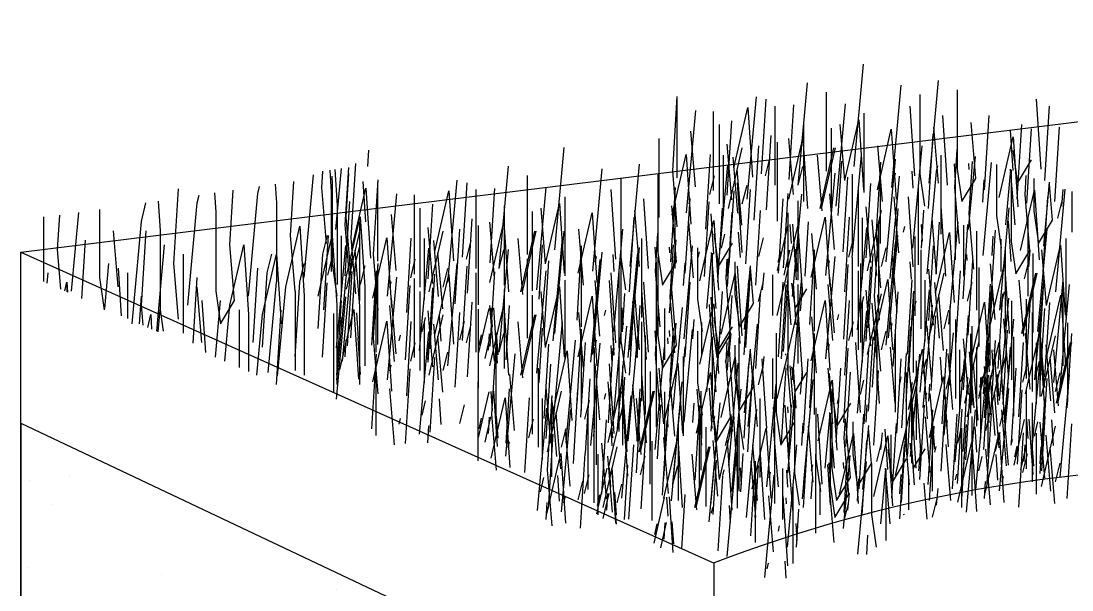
# Model space of a CAD drawing. Extents: x 0.33 to 8.78, y -0.83 to 7.68.
# Drawn here: x 0.866 to 2.547, y 6.738 to 7.647 of the extents above; entities that cross this region are included whole.
import ezdxf

# ---------------------------------------------------------------- set-up
doc = ezdxf.new("R2010")
doc.units = 0
doc.header["$LTSCALE"] = 2
doc.header["$MEASUREMENT"] = 0
for name, color, linetype in [('ADPDETAIL1', 1, 'CONTINUOUS'), ('ADPDETAIL2', 7, 'CONTINUOUS'), ('ADPDETAIL3', 5, 'CONTINUOUS')]:
    doc.layers.add(name, color=color, linetype=linetype)

msp = doc.modelspace()

# ---------------------------------------------------------------- linework, layer by layer
at = {"layer": 'ADPDETAIL1'}
for p, q in [((0.8664, 7.278), (3.8654, 7.6473)), ((2.199, 7.4147), (2.2138, 7.5784)), ((2.1096, 7.3849), (2.1245, 7.5486)), ((2.319, 7.3883), (2.3339, 7.552)), ((2.1543, 7.5337), (2.1543, 7.4073)), ((2.2595, 7.3809), (2.2744, 7.5445)), ((2.3637, 7.5371), (2.3637, 7.4106)), ((1.9088, 7.4077), (1.9162, 7.5267)), ((1.9153, 7.5233), (1.9153, 7.3968)), ((2.0277, 7.3626), (2.0426, 7.5263)), ((2.051, 7.4032), (2.0584, 7.5222)), ((2.1701, 7.3511), (2.185, 7.5148)), ((2.3041, 7.5296), (2.3041, 7.4032)), ((2.4903, 7.5222), (2.4977, 7.4106)), ((1.9311, 7.3407), (1.946, 7.5044)), ((1.9736, 7.5026), (1.9736, 7.3762)), ((2.0068, 7.4124), (2.0291, 7.5091)), ((2.0291, 7.5091), (2.0366, 7.3975)), ((2.0724, 7.5114), (2.0724, 7.3849)), ((2.0952, 7.3941), (2.1026, 7.5131)), ((2.2148, 7.4999), (2.2148, 7.3734)), ((2.2883, 7.5114), (2.2958, 7.3998)), ((2.5043, 7.3924), (2.5117, 7.5114)), ((1.983, 7.4816), (1.983, 7.3552)), ((1.9959, 7.3687), (2.0034, 7.4878)), ((2.118, 7.485), (2.118, 7.3586)), ((2.1841, 7.3924), (2.1766, 7.4816)), ((2.1841, 7.3924), (2.2064, 7.4891)), ((2.2064, 7.4891), (2.2138, 7.3775)), ((2.3404, 7.4965), (2.3479, 7.3849)), ((2.3935, 7.3957), (2.386, 7.485)), ((2.4075, 7.3775), (2.4149, 7.4965)), ((2.4596, 7.3626), (2.467, 7.4816)), ((1.9451, 7.382), (1.9376, 7.4712)), ((2.0589, 7.3454), (2.0663, 7.4644)), ((2.1622, 7.476), (2.1622, 7.3495)), ((2.2362, 7.3775), (2.2585, 7.4742)), ((2.2585, 7.4742), (2.266, 7.3626)), ((2.3181, 7.3477), (2.3255, 7.4668)), ((2.3339, 7.3883), (2.3265, 7.4776)), ((2.4484, 7.4727), (2.4527, 7.4082)), ((2.4751, 7.3561), (2.4825, 7.4751)), ((2.5201, 7.3586), (2.5275, 7.4776)), ((1.8864, 7.4597), (1.8864, 7.3333)), ((2.0034, 7.3613), (1.9959, 7.4506)), ((2.0392, 7.3288), (2.0466, 7.4479)), ((2.0759, 7.4535), (2.0759, 7.3271)), ((2.0947, 7.3626), (2.117, 7.4593)), ((2.1022, 7.3701), (2.0947, 7.4593)), ((2.117, 7.4593), (2.1245, 7.3477)), ((2.2446, 7.3586), (2.2371, 7.4478)), ((2.2929, 7.2842), (2.3078, 7.4479)), ((2.4309, 7.3653), (2.4532, 7.462)), ((2.4532, 7.462), (2.4607, 7.3504)), ((1.4214, 7.4145), (1.423, 7.4408)), ((1.7205, 7.2813), (1.7354, 7.445)), ((1.9078, 7.3373), (1.9302, 7.434)), ((1.9302, 7.434), (1.9376, 7.3225)), ((1.9617, 7.3147), (1.9692, 7.4337)), ((1.9895, 7.4329), (1.9895, 7.3357)), ((1.9979, 7.3477), (2.0202, 7.4445)), ((2.1478, 7.3437), (2.1403, 7.4329)), ((2.1445, 7.3478), (2.1668, 7.4445)), ((2.1468, 7.3477), (2.1692, 7.4445)), ((2.1961, 7.2693), (2.2109, 7.433)), ((2.3375, 7.433), (2.3375, 7.3065)), ((2.3599, 7.3809), (2.3637, 7.4418)), ((2.3822, 7.314), (2.3929, 7.4309)), ((2.4531, 7.4404), (2.4605, 7.3883)), ((1.3943, 7.3005), (1.4018, 7.4195)), ((1.6312, 7.2516), (1.6461, 7.4152)), ((1.8406, 7.2549), (1.8555, 7.4186)), ((1.9821, 7.2538), (1.997, 7.4175)), ((2.0128, 7.3403), (2.0053, 7.4296)), ((2.0575, 7.3998), (2.0649, 7.4296)), ((2.1096, 7.3849), (2.117, 7.4147)), ((2.1737, 7.3363), (2.1791, 7.4231)), ((2.2342, 7.3025), (2.2417, 7.4215)), ((2.2407, 7.4181), (2.2407, 7.2917)), ((2.2502, 7.2626), (2.2651, 7.4262)), ((2.331, 7.4066), (2.3331, 7.4156)), ((2.359, 7.419), (2.3608, 7.3917)), ((2.3817, 7.4194), (2.3824, 7.4099)), ((2.3831, 7.3397), (2.3884, 7.4229)), ((2.4055, 7.2727), (2.419, 7.421)), ((2.4269, 7.4181), (2.4269, 7.3363)), ((2.4605, 7.3883), (2.4829, 7.4255)), ((1.3196, 7.2375), (1.3345, 7.4012)), ((1.3477, 7.381), (1.3493, 7.4074)), ((1.3602, 7.4089), (1.3626, 7.3736)), ((1.3634, 7.3995), (1.3643, 7.3863)), ((1.3682, 7.4101), (1.372, 7.3526)), ((1.37, 7.3141), (1.3789, 7.4116)), ((1.3849, 7.3215), (1.3907, 7.4133)), ((1.3866, 7.3342), (1.391, 7.4035)), ((1.6758, 7.4003), (1.6758, 7.2739)), ((1.781, 7.2475), (1.7959, 7.4111)), ((1.8853, 7.4037), (1.8853, 7.2772)), ((1.9162, 7.3184), (1.9088, 7.4077)), ((1.9681, 7.3701), (1.9756, 7.3998)), ((2.0193, 7.3208), (2.0119, 7.41)), ((2.1536, 7.2407), (2.1685, 7.4043)), ((2.1817, 7.2785), (2.1891, 7.3976)), ((2.1961, 7.4026), (2.1961, 7.2761)), ((2.2566, 7.2355), (2.2714, 7.3992)), ((2.2632, 7.395), (2.2653, 7.404)), ((2.2912, 7.4074), (2.293, 7.3802)), ((2.3041, 7.4032), (2.3116, 7.3511)), ((2.3161, 7.243), (2.331, 7.4066)), ((2.3637, 7.4106), (2.3712, 7.3586)), ((2.4418, 7.3214), (2.4498, 7.4095)), ((2.4567, 7.3214), (2.4492, 7.4107)), ((2.4502, 7.4093), (2.4502, 7.295)), ((2.4725, 7.3694), (2.4744, 7.4002)), ((1.2451, 7.3714), (1.2478, 7.3828)), ((1.2729, 7.3865), (1.2749, 7.3565)), ((1.2973, 7.3044), (1.3027, 7.3908)), ((1.3551, 7.2918), (1.3477, 7.381)), ((1.3643, 7.3863), (1.3643, 7.2598)), ((1.3958, 7.2833), (1.4181, 7.38)), ((1.4133, 7.3907), (1.4176, 7.3262)), ((1.4181, 7.38), (1.4256, 7.2684)), ((1.4303, 7.2743), (1.4378, 7.3933)), ((1.4369, 7.3899), (1.4369, 7.2635)), ((1.5492, 7.2292), (1.5641, 7.3929)), ((1.5725, 7.2698), (1.58, 7.3888)), ((1.6168, 7.2607), (1.6242, 7.3798)), ((1.6917, 7.2177), (1.7066, 7.3814)), ((1.8257, 7.3963), (1.8257, 7.2698)), ((1.9059, 7.2623), (1.9133, 7.3813)), ((2.0119, 7.3888), (2.0193, 7.2772)), ((2.0202, 7.3552), (2.0277, 7.3849)), ((2.2055, 7.3816), (2.2055, 7.2551)), ((2.2184, 7.2687), (2.2259, 7.3877)), ((2.3012, 7.3843), (2.3012, 7.2578)), ((2.3673, 7.2917), (2.3599, 7.3809)), ((2.3608, 7.3917), (2.3608, 7.2653)), ((2.3712, 7.3586), (2.3935, 7.3957)), ((2.4047, 7.3578), (2.4069, 7.3934)), ((2.4865, 7.3957), (2.4865, 7.3437)), ((2.5023, 7.2876), (2.5116, 7.3895)), ((2.5163, 7.3289), (2.5115, 7.3863)), ((1.1111, 7.2598), (1.1185, 7.3788)), ((1.1483, 7.3565), (1.1512, 7.3689)), ((1.1761, 7.3725), (1.1781, 7.3416)), ((1.2005, 7.2896), (1.2059, 7.3768)), ((1.2302, 7.2077), (1.2451, 7.3714)), ((1.3626, 7.3736), (1.3626, 7.2471)), ((1.4527, 7.2073), (1.4676, 7.371)), ((1.4951, 7.3693), (1.4951, 7.2428)), ((1.5283, 7.279), (1.5507, 7.3757)), ((1.5507, 7.3757), (1.5581, 7.2641)), ((1.5939, 7.378), (1.5939, 7.2516)), ((1.7363, 7.3665), (1.7363, 7.24)), ((1.8099, 7.378), (1.8173, 7.2664)), ((1.862, 7.3631), (1.8694, 7.2516)), ((1.9124, 7.378), (1.9124, 7.2515)), ((1.929, 7.2441), (1.9365, 7.3631)), ((1.9349, 7.3549), (1.937, 7.3638)), ((1.9994, 7.2569), (2.0069, 7.3759)), ((2.0258, 7.259), (2.0333, 7.378)), ((2.078, 7.2441), (2.0854, 7.3631)), ((2.086, 7.2525), (2.0934, 7.3715)), ((2.1003, 7.2069), (2.1152, 7.3706)), ((2.1676, 7.2819), (2.1602, 7.3712)), ((2.2705, 7.2768), (2.2631, 7.3661)), ((2.2854, 7.3661), (2.2929, 7.2545)), ((2.4651, 7.2802), (2.4874, 7.3769)), ((2.48, 7.2802), (2.4725, 7.3694)), ((2.4874, 7.3769), (2.4948, 7.2653)), ((2.5014, 7.247), (2.5088, 7.3661)), ((2.5216, 7.2146), (2.5365, 7.3783)), ((2.5311, 7.3512), (2.5336, 7.378)), ((2.547, 7.3747), (2.547, 7.3099)), ((1.059, 7.3268), (1.0659, 7.3566)), ((1.0856, 7.3594), (1.0888, 7.3119)), ((1.1334, 7.1929), (1.1483, 7.3565)), ((1.2749, 7.3565), (1.2749, 7.2301)), ((1.372, 7.3526), (1.372, 7.2261)), ((1.3849, 7.2397), (1.3924, 7.3587)), ((1.5046, 7.3483), (1.5046, 7.2218)), ((1.5175, 7.2354), (1.5249, 7.3544)), ((1.6395, 7.3516), (1.6395, 7.2252)), ((1.7056, 7.259), (1.6982, 7.3483)), ((1.7056, 7.259), (1.728, 7.3557)), ((1.728, 7.3557), (1.7354, 7.2441)), ((1.9151, 7.2624), (1.9076, 7.3516)), ((1.9597, 7.2389), (1.9672, 7.358)), ((1.9811, 7.2292), (1.9886, 7.3483)), ((2.109, 7.3597), (2.109, 7.2332)), ((2.2259, 7.2613), (2.2184, 7.3505)), ((2.2617, 7.2288), (2.2692, 7.3478)), ((2.3375, 7.3512), (2.345, 7.2396)), ((2.4323, 7.1849), (2.4472, 7.3485)), ((2.5246, 7.3322), (2.5321, 7.362)), ((0.9026, 7.3342), (0.9026, 7.2307)), ((0.9249, 7.2821), (0.9283, 7.3367)), ((0.9473, 7.2152), (0.9587, 7.3411)), ((0.9919, 7.3459), (0.9919, 7.2375)), ((1.1781, 7.3416), (1.1781, 7.2152)), ((1.3866, 7.2375), (1.409, 7.3342)), ((1.3941, 7.2449), (1.3866, 7.3342)), ((1.409, 7.3342), (1.4164, 7.2226)), ((1.4666, 7.2486), (1.4592, 7.3379)), ((1.5804, 7.212), (1.5879, 7.3311)), ((1.6838, 7.3426), (1.6838, 7.2161)), ((1.7577, 7.2441), (1.7801, 7.3408)), ((1.7801, 7.3408), (1.7875, 7.2292)), ((1.8397, 7.2144), (1.8471, 7.3334)), ((1.8555, 7.2549), (1.848, 7.3442)), ((1.97, 7.3393), (1.9743, 7.2748)), ((1.9966, 7.2227), (2.0041, 7.3417)), ((2.0416, 7.2252), (2.0491, 7.3442)), ((2.0928, 7.3408), (2.0928, 7.2144)), ((2.1304, 7.2373), (2.1527, 7.334)), ((2.1527, 7.334), (2.1602, 7.2224)), ((2.1843, 7.2146), (2.1917, 7.3336)), ((2.212, 7.3329), (2.212, 7.2356)), ((2.2204, 7.2477), (2.2428, 7.3444)), ((2.2353, 7.2403), (2.2279, 7.3295)), ((2.3069, 7.284), (2.3107, 7.3448)), ((2.331, 7.243), (2.3236, 7.3322)), ((2.3906, 7.2504), (2.3831, 7.3397)), ((2.4269, 7.3363), (2.4343, 7.2842)), ((2.4769, 7.3336), (2.4769, 7.2072)), ((2.4865, 7.3437), (2.4939, 7.2917)), ((1.0441, 7.1631), (1.059, 7.3268)), ((1.2898, 7.2226), (1.3122, 7.3193)), ((1.3122, 7.3193), (1.3196, 7.2077)), ((1.3924, 7.2322), (1.3849, 7.3215)), ((1.3869, 7.2187), (1.4092, 7.3154)), ((1.408, 7.3263), (1.408, 7.1999)), ((1.5249, 7.2279), (1.5175, 7.3172)), ((1.5607, 7.1954), (1.5682, 7.3145)), ((1.5975, 7.3202), (1.5975, 7.1937)), ((1.6163, 7.2292), (1.6386, 7.3259)), ((1.6237, 7.2367), (1.6163, 7.3259)), ((1.6386, 7.3259), (1.6461, 7.2144)), ((1.7661, 7.2252), (1.7587, 7.3144)), ((1.8144, 7.1508), (1.8293, 7.3145)), ((1.9422, 7.2366), (1.9347, 7.3259)), ((1.9524, 7.2319), (1.9748, 7.3286)), ((1.9748, 7.3286), (1.9822, 7.217)), ((2.0766, 7.2485), (2.0934, 7.3214)), ((2.0869, 7.2227), (2.1092, 7.3194)), ((2.0964, 7.3218), (2.0984, 7.2914)), ((2.1004, 7.3224), (2.1064, 7.2336)), ((2.1092, 7.3194), (2.1167, 7.2078)), ((2.1208, 7.2393), (2.1262, 7.3261)), ((2.2046, 7.1538), (2.2195, 7.3174)), ((2.2314, 7.2076), (2.2389, 7.3266)), ((2.238, 7.3232), (2.238, 7.1968)), ((2.2781, 7.3096), (2.2801, 7.3186)), ((2.306, 7.322), (2.3079, 7.2948)), ((2.3302, 7.2427), (2.3354, 7.3259)), ((2.3504, 7.1626), (2.3652, 7.3262)), ((2.3736, 7.2031), (2.3811, 7.3221)), ((2.3739, 7.3211), (2.3739, 7.2393)), ((2.4179, 7.1941), (2.4253, 7.3131)), ((2.4455, 7.3273), (2.4498, 7.2628)), ((2.4928, 7.151), (2.5077, 7.3147)), ((2.4939, 7.2917), (2.5163, 7.3289)), ((0.9638, 7.2039), (0.9696, 7.297)), ((1.0217, 7.2226), (1.0143, 7.3119)), ((1.059, 7.1929), (1.0664, 7.3119)), ((1.0888, 7.3119), (1.0888, 7.1854)), ((1.3047, 7.2152), (1.2973, 7.3044)), ((1.3419, 7.2077), (1.3643, 7.3044)), ((1.3494, 7.2747), (1.3568, 7.3044)), ((1.3507, 7.1856), (1.3582, 7.3046)), ((1.3643, 7.3044), (1.3717, 7.1929)), ((1.3785, 7.3039), (1.3785, 7.2066)), ((1.4018, 7.2113), (1.3943, 7.3005)), ((1.4294, 7.204), (1.4517, 7.3007)), ((1.4517, 7.3007), (1.4592, 7.1891)), ((1.4833, 7.1813), (1.4907, 7.3003)), ((1.5111, 7.2995), (1.5111, 7.2023)), ((1.5195, 7.2144), (1.5418, 7.3111)), ((1.5344, 7.2069), (1.5269, 7.2962)), ((1.579, 7.2664), (1.5865, 7.2962)), ((1.6693, 7.2103), (1.6619, 7.2996)), ((1.6661, 7.2144), (1.6884, 7.3111)), ((1.6684, 7.2144), (1.6907, 7.3111)), ((1.7176, 7.136), (1.7325, 7.2996)), ((1.7205, 7.1479), (1.7354, 7.3116)), ((1.8591, 7.2996), (1.8591, 7.1732)), ((1.8814, 7.2475), (1.8852, 7.3084)), ((1.9038, 7.1806), (1.9144, 7.2975)), ((1.9746, 7.307), (1.9821, 7.2549)), ((1.9867, 7.284), (1.992, 7.3067)), ((2.0138, 7.3099), (2.0165, 7.2691)), ((2.0468, 7.2708), (2.0542, 7.3006)), ((2.1387, 7.2184), (2.1313, 7.3076)), ((2.1906, 7.27), (2.1981, 7.2998)), ((2.2418, 7.2207), (2.2344, 7.31)), ((2.2538, 7.1406), (2.2687, 7.3043)), ((2.2962, 7.3026), (2.2962, 7.1761)), ((2.3294, 7.2123), (2.3518, 7.309)), ((2.3518, 7.309), (2.3592, 7.1974)), ((2.395, 7.3113), (2.395, 7.1849)), ((2.4196, 7.2724), (2.4215, 7.3032)), ((2.4335, 7.2987), (2.4335, 7.2468)), ((2.5374, 7.2998), (2.5374, 7.1734)), ((0.9302, 7.2186), (0.9249, 7.2821)), ((1.0836, 7.1513), (1.0962, 7.2896)), ((1.2005, 7.1929), (1.2228, 7.2896)), ((1.2079, 7.2003), (1.2005, 7.2896)), ((1.2228, 7.2896), (1.2302, 7.178)), ((1.3711, 7.1248), (1.386, 7.2884)), ((1.4083, 7.1917), (1.4009, 7.281)), ((1.4015, 7.2598), (1.409, 7.2896)), ((1.5036, 7.1204), (1.5185, 7.2841)), ((1.6312, 7.1182), (1.6461, 7.2818)), ((1.6312, 7.2516), (1.6386, 7.2813)), ((1.6953, 7.2029), (1.7007, 7.2897)), ((1.7558, 7.1691), (1.7632, 7.2881)), ((1.7623, 7.2847), (1.7623, 7.1583)), ((1.8406, 7.1215), (1.8555, 7.2852)), ((1.8526, 7.2732), (1.8547, 7.2822)), ((1.8805, 7.2856), (1.8824, 7.2584)), ((1.9033, 7.286), (1.9039, 7.2765)), ((1.9047, 7.2063), (1.9099, 7.2895)), ((1.927, 7.1393), (1.9405, 7.2877)), ((1.9485, 7.2847), (1.9485, 7.2029)), ((1.9821, 7.2549), (2.0044, 7.2921)), ((2.0777, 7.262), (2.0816, 7.279)), ((2.0871, 7.241), (2.0964, 7.2812)), ((2.0926, 7.2545), (2.0942, 7.2809)), ((2.1051, 7.2824), (2.1075, 7.2471)), ((2.1284, 7.1623), (2.1358, 7.2813)), ((2.2428, 7.2551), (2.2502, 7.2849)), ((2.2502, 7.1292), (2.2651, 7.2929)), ((2.3057, 7.2816), (2.3057, 7.1551)), ((2.3186, 7.1687), (2.326, 7.2877)), ((2.4406, 7.2849), (2.4406, 7.1585)), ((2.4502, 7.295), (2.4576, 7.243)), ((2.4576, 7.243), (2.48, 7.2802)), ((2.4782, 7.2542), (2.4806, 7.281)), ((2.5067, 7.1923), (2.4993, 7.2816)), ((2.5067, 7.1923), (2.5291, 7.289)), ((2.5291, 7.289), (2.5365, 7.1774)), ((0.8664, 6.4968), (0.8664, 7.278)), ((0.8664, 7.278), (1.9751, 6.7809)), ((1.126, 7.2747), (1.126, 7.1482)), ((1.2526, 7.178), (1.2749, 7.2747)), ((1.26, 7.2449), (1.2675, 7.2747)), ((1.2749, 7.2747), (1.2824, 7.1631)), ((1.3419, 7.1557), (1.3494, 7.2747)), ((1.3571, 7.241), (1.3646, 7.2708)), ((1.3805, 7.1038), (1.3954, 7.2674)), ((1.4378, 7.185), (1.4303, 7.2743)), ((1.4897, 7.2367), (1.4971, 7.2664)), ((1.5409, 7.1874), (1.5334, 7.2767)), ((1.6758, 7.267), (1.6758, 7.1405)), ((1.7032, 7.1451), (1.7107, 7.2642)), ((1.7781, 7.1021), (1.793, 7.2658)), ((1.781, 7.1141), (1.7959, 7.2778)), ((1.7848, 7.2617), (1.7869, 7.2706)), ((1.8128, 7.274), (1.8146, 7.2468)), ((1.8257, 7.2698), (1.8331, 7.2177)), ((1.8257, 7.2629), (1.8257, 7.1364)), ((1.8377, 7.1096), (1.8526, 7.2732)), ((1.8853, 7.2772), (1.8927, 7.2252)), ((1.8853, 7.2703), (1.8853, 7.1439)), ((1.8927, 7.2252), (1.9151, 7.2624)), ((1.9497, 7.2695), (1.9518, 7.2784)), ((1.9634, 7.188), (1.9714, 7.2761)), ((1.9782, 7.188), (1.9708, 7.2773)), ((1.9717, 7.276), (1.9717, 7.1616)), ((1.9941, 7.236), (1.996, 7.2668)), ((1.9958, 7.2396), (1.9975, 7.2669)), ((2.008, 7.2623), (2.008, 7.2104)), ((2.1349, 7.2779), (2.1349, 7.1515)), ((2.1536, 7.1073), (2.1685, 7.2709)), ((2.1574, 7.2548), (2.1595, 7.2638)), ((2.1961, 7.2692), (2.1961, 7.1428)), ((2.222, 7.1569), (2.2294, 7.2759)), ((2.2677, 7.1819), (2.2603, 7.2712)), ((2.2883, 7.2621), (2.2901, 7.2348)), ((2.3788, 7.274), (2.3795, 7.2646)), ((2.3816, 7.1453), (2.389, 7.2644)), ((2.4717, 7.2352), (2.4791, 7.265)), ((2.4849, 7.2759), (2.4849, 7.1494)), ((1.0003, 7.1879), (1.0068, 7.2598)), ((1.0217, 7.2524), (1.0268, 7.1762)), ((1.1185, 7.1705), (1.1111, 7.2598)), ((1.2377, 7.1333), (1.2451, 7.2524)), ((1.3122, 7.2301), (1.3196, 7.2598)), ((1.3643, 7.2598), (1.3717, 7.2077)), ((1.3884, 7.1278), (1.3959, 7.2469)), ((1.3941, 7.1408), (1.4015, 7.2598)), ((1.4092, 7.2261), (1.4167, 7.2559)), ((1.4274, 7.1289), (1.4349, 7.2479)), ((1.4303, 7.1409), (1.4378, 7.2599)), ((1.4369, 7.2565), (1.4369, 7.1301)), ((1.5418, 7.2218), (1.5492, 7.2516)), ((1.5492, 7.0959), (1.5641, 7.2595)), ((1.5725, 7.1364), (1.58, 7.2554)), ((1.6168, 7.1274), (1.6242, 7.2464)), ((1.6917, 7.0843), (1.7066, 7.248)), ((1.8228, 7.2509), (1.8228, 7.1245)), ((1.8889, 7.1583), (1.8814, 7.2475)), ((1.8824, 7.2584), (1.8824, 7.1319)), ((1.9263, 7.2245), (1.9285, 7.26)), ((2.0119, 7.2554), (2.0193, 7.1439)), ((2.0239, 7.1542), (2.0331, 7.2561)), ((2.0378, 7.1955), (2.033, 7.2529)), ((2.1823, 7.1389), (2.1897, 7.2579)), ((2.2055, 7.2482), (2.2055, 7.1218)), ((2.2091, 7.2597), (2.2091, 7.1332)), ((2.2184, 7.1353), (2.2259, 7.2543)), ((2.2603, 7.2497), (2.2624, 7.2587)), ((2.326, 7.1612), (2.3186, 7.2505)), ((2.3619, 7.1288), (2.3693, 7.2478)), ((2.3986, 7.2535), (2.3986, 7.127)), ((2.4174, 7.1626), (2.4397, 7.2593)), ((2.4248, 7.17), (2.4174, 7.2593)), ((2.4397, 7.2593), (2.4472, 7.1477)), ((0.9085, 7.2281), (0.91, 7.2449)), ((0.9365, 7.2158), (0.9398, 7.2301)), ((0.9398, 7.2301), (0.9409, 7.2139)), ((0.9398, 7.2301), (0.9398, 7.2144)), ((0.9919, 7.2375), (0.9994, 7.1854)), ((1.0366, 7.2449), (1.0366, 7.1719)), ((1.1418, 7.1325), (1.1483, 7.2375)), ((1.2526, 7.1259), (1.26, 7.2449)), ((1.2618, 7.0856), (1.2749, 7.2301)), ((1.3047, 7.111), (1.3122, 7.2301)), ((1.3487, 7.1099), (1.3562, 7.2289)), ((1.3717, 7.0738), (1.3866, 7.2375)), ((1.4339, 7.2446), (1.4339, 7.1181)), ((1.4527, 7.0739), (1.4676, 7.2376)), ((1.4565, 7.2215), (1.4585, 7.2305)), ((1.4951, 7.2359), (1.4951, 7.1094)), ((1.521, 7.1235), (1.5284, 7.2425)), ((1.5283, 7.1456), (1.5507, 7.2423)), ((1.5507, 7.2423), (1.5581, 7.1307)), ((1.5939, 7.2446), (1.5939, 7.1182)), ((1.7363, 7.2331), (1.7363, 7.1067)), ((1.7921, 7.1434), (1.7846, 7.2327)), ((1.807, 7.2327), (1.8144, 7.1211)), ((1.8099, 7.2446), (1.8173, 7.1331)), ((1.862, 7.2298), (1.8694, 7.1182)), ((1.929, 7.1107), (1.9365, 7.2298)), ((1.9866, 7.1468), (2.009, 7.2435)), ((2.0015, 7.1468), (1.9941, 7.236)), ((2.009, 7.2435), (2.0164, 7.1319)), ((2.0229, 7.1136), (2.0304, 7.2327)), ((2.0258, 7.1256), (2.0333, 7.2446)), ((2.0462, 7.1988), (2.0536, 7.2286)), ((2.0527, 7.2178), (2.0552, 7.2446)), ((2.0685, 7.2413), (2.0685, 7.1765)), ((2.076, 7.1765), (2.089, 7.2327)), ((2.078, 7.1107), (2.0854, 7.2298)), ((2.086, 7.1191), (2.0934, 7.2381)), ((2.0983, 7.1616), (2.0925, 7.2312)), ((2.1003, 7.0735), (2.1152, 7.2372)), ((2.1676, 7.1486), (2.1602, 7.2378)), ((2.2305, 7.1373), (2.2529, 7.234)), ((2.2529, 7.234), (2.2603, 7.1224)), ((2.2844, 7.1146), (2.2918, 7.2336)), ((2.3122, 7.2328), (2.3122, 7.1356)), ((2.3206, 7.1477), (2.3429, 7.2444)), ((2.3355, 7.1402), (2.328, 7.2295)), ((2.3801, 7.1997), (2.3876, 7.2295)), ((2.4704, 7.1436), (2.463, 7.2329)), ((2.4672, 7.1477), (2.4895, 7.2444)), ((2.4695, 7.1477), (2.4918, 7.2444)), ((2.4879, 7.0737), (2.5028, 7.2374)), ((2.5187, 7.0693), (2.5336, 7.2329)), ((1.1558, 7.1333), (1.1483, 7.2226)), ((1.1781, 7.2152), (1.1856, 7.1631)), ((1.2768, 7.0797), (1.2898, 7.2226)), ((1.3047, 7.2152), (1.3047, 7.0887)), ((1.4164, 7.2226), (1.4164, 7.0962)), ((1.4813, 7.1056), (1.4887, 7.2246)), ((1.5046, 7.2149), (1.5046, 7.0884)), ((1.5175, 7.102), (1.5249, 7.221)), ((1.6395, 7.2182), (1.6395, 7.0918)), ((1.7056, 7.1256), (1.6982, 7.2149)), ((1.7056, 7.1256), (1.728, 7.2223)), ((1.728, 7.2223), (1.7354, 7.1107)), ((1.8591, 7.2178), (1.8665, 7.1062)), ((1.9151, 7.129), (1.9076, 7.2182)), ((1.9811, 7.0959), (1.9886, 7.2149)), ((2.0831, 7.1071), (2.0905, 7.2262)), ((2.0991, 7.2281), (2.1048, 7.188)), ((2.1014, 7.2275), (2.1058, 7.1616)), ((2.1048, 7.188), (2.1234, 7.219)), ((2.109, 7.2263), (2.109, 7.0998)), ((2.1132, 7.184), (2.1166, 7.2211)), ((2.1647, 7.1366), (2.1573, 7.2259)), ((2.2259, 7.1279), (2.2184, 7.2171)), ((2.2617, 7.0954), (2.2692, 7.2144)), ((2.2871, 7.0964), (2.2945, 7.2155)), ((2.2936, 7.2121), (2.2936, 7.0856)), ((2.3047, 7.0538), (2.3196, 7.2174)), ((2.406, 7.0514), (2.4209, 7.2151)), ((2.4095, 7.1075), (2.4169, 7.2266)), ((2.416, 7.2232), (2.416, 7.0967)), ((2.4323, 7.1849), (2.4397, 7.2146)), ((2.4964, 7.1362), (2.5018, 7.223)), ((2.5284, 7.0625), (2.5433, 7.2262)), ((2.5326, 7.2225), (2.5326, 7.096)), ((1.0562, 7.1633), (1.059, 7.2077)), ((1.1558, 7.2003), (1.1613, 7.1172)), ((1.1774, 7.1101), (1.1856, 7.2003)), ((1.1856, 7.1631), (1.2079, 7.2003)), ((1.3196, 7.2077), (1.3196, 7.0813)), ((1.3711, 7.0429), (1.386, 7.2066)), ((1.3717, 7.0813), (1.3792, 7.2003)), ((1.4666, 7.1152), (1.4592, 7.2045)), ((1.5804, 7.0787), (1.5879, 7.1977)), ((1.6838, 7.2092), (1.6838, 7.0827)), ((1.7577, 7.1107), (1.7801, 7.2074)), ((1.7801, 7.2074), (1.7875, 7.0959)), ((1.8285, 7.1506), (1.8323, 7.2115)), ((1.8397, 7.081), (1.8471, 7.2)), ((1.8526, 7.1096), (1.8451, 7.1988)), ((1.8555, 7.1215), (1.848, 7.2108)), ((1.9122, 7.117), (1.9047, 7.2063)), ((1.9485, 7.2029), (1.9559, 7.1508)), ((1.9524, 7.0985), (1.9748, 7.1952)), ((1.97, 7.2059), (1.9743, 7.1414)), ((1.9748, 7.1952), (1.9822, 7.0837)), ((1.9966, 7.0893), (2.0041, 7.2084)), ((2.008, 7.2104), (2.0155, 7.1583)), ((2.0155, 7.1583), (2.0378, 7.1955)), ((2.0416, 7.0918), (2.0491, 7.2108)), ((2.0928, 7.2074), (2.0928, 7.081)), ((2.1304, 7.1039), (2.1527, 7.2006)), ((2.1527, 7.2006), (2.1602, 7.089)), ((2.1843, 7.0812), (2.1917, 7.2003)), ((2.2093, 7.1839), (2.2145, 7.2067)), ((2.212, 7.1995), (2.212, 7.1022)), ((2.2204, 7.1143), (2.2428, 7.211)), ((2.2353, 7.1069), (2.2279, 7.1962)), ((2.2389, 7.1183), (2.2314, 7.2076)), ((2.2363, 7.2098), (2.239, 7.169)), ((2.2908, 7.17), (2.2982, 7.1997)), ((2.342, 7.1207), (2.3345, 7.21)), ((2.3851, 7.1011), (2.4074, 7.1979)), ((2.4074, 7.1979), (2.4149, 7.0863)), ((2.4293, 7.092), (2.4367, 7.211)), ((2.4318, 7.0406), (2.4467, 7.2043)), ((2.4507, 7.2002), (2.4507, 7.0737)), ((2.4735, 7.0829), (2.4809, 7.2019)), ((2.4743, 7.2025), (2.4743, 7.0761)), ((2.5043, 7.0785), (2.5118, 7.1975)), ((2.5075, 7.1123), (2.5298, 7.209)), ((2.5298, 7.209), (2.5372, 7.0974)), ((1.0616, 7.1609), (1.059, 7.1929)), ((1.0856, 7.1504), (1.0888, 7.1854)), ((1.0888, 7.1854), (1.0936, 7.1513)), ((1.1923, 7.1036), (1.2005, 7.1929)), ((1.2153, 7.1854), (1.2153, 7.0935)), ((1.2749, 7.0664), (1.2824, 7.1854)), ((1.3661, 7.1799), (1.3661, 7.0535)), ((1.3717, 7.1929), (1.3717, 7.0664)), ((1.3762, 7.0897), (1.3986, 7.1864)), ((1.3986, 7.1864), (1.406, 7.0748)), ((1.4028, 7.1808), (1.4055, 7.14)), ((1.408, 7.193), (1.408, 7.0665)), ((1.4637, 7.1032), (1.4563, 7.1925)), ((1.5249, 7.0945), (1.5175, 7.1838)), ((1.5607, 7.0621), (1.5682, 7.1811)), ((1.5975, 7.1868), (1.5975, 7.0603)), ((1.5981, 7.1151), (1.615, 7.188)), ((1.6163, 7.0959), (1.6386, 7.1926)), ((1.6237, 7.1033), (1.6163, 7.1926)), ((1.618, 7.1884), (1.62, 7.158)), ((1.622, 7.189), (1.6279, 7.1002)), ((1.6386, 7.1926), (1.6461, 7.081)), ((1.6423, 7.1059), (1.6478, 7.1927)), ((1.7661, 7.0918), (1.7587, 7.1811)), ((1.7996, 7.1763), (1.8017, 7.1852)), ((1.8144, 7.0175), (1.8293, 7.1811)), ((1.8276, 7.1886), (1.8294, 7.1614)), ((1.8518, 7.1093), (1.857, 7.1925)), ((1.8955, 7.1877), (1.8955, 7.1059)), ((1.9097, 7.0257), (1.9246, 7.1893)), ((1.9671, 7.1939), (1.9714, 7.1294)), ((2.0869, 7.0893), (2.1092, 7.186)), ((2.1092, 7.186), (2.1167, 7.0744)), ((2.1723, 7.1694), (2.1743, 7.1784)), ((2.2046, 7.0204), (2.2195, 7.1841)), ((2.2285, 7.0622), (2.236, 7.1813)), ((2.3094, 7.0295), (2.3243, 7.1931)), ((2.3429, 7.1551), (2.3504, 7.1849)), ((2.3519, 7.1914), (2.3519, 7.065)), ((2.4837, 7.1815), (2.4837, 7.0551)), ((2.4966, 7.0686), (2.5041, 7.1877)), ((1.0692, 7.1576), (1.0739, 7.178)), ((1.0739, 7.178), (1.0754, 7.1549)), ((1.2302, 7.178), (1.2302, 7.0869)), ((1.2438, 7.081), (1.2526, 7.178)), ((1.3757, 7.1549), (1.381, 7.1777)), ((1.4294, 7.0706), (1.4517, 7.1673)), ((1.4517, 7.1673), (1.4592, 7.0557)), ((1.4833, 7.0479), (1.4907, 7.1669)), ((1.5083, 7.1506), (1.5135, 7.1733)), ((1.5111, 7.1661), (1.5111, 7.0689)), ((1.5195, 7.081), (1.5418, 7.1777)), ((1.5344, 7.0735), (1.5269, 7.1628)), ((1.5354, 7.1765), (1.5381, 7.1357)), ((1.5684, 7.1374), (1.5758, 7.1672)), ((1.579, 7.1331), (1.5865, 7.1628)), ((1.6693, 7.0769), (1.6619, 7.1662)), ((1.6661, 7.081), (1.6884, 7.1778)), ((1.6684, 7.081), (1.6907, 7.1777)), ((1.7176, 7.0026), (1.7325, 7.1662)), ((1.8591, 7.1662), (1.8591, 7.0398)), ((1.8814, 7.1142), (1.8852, 7.175)), ((1.9038, 7.0472), (1.9144, 7.1641)), ((1.9411, 7.1391), (1.943, 7.1699)), ((1.9551, 7.1653), (1.9551, 7.1134)), ((1.9717, 7.1616), (1.9792, 7.1096)), ((1.9746, 7.1736), (1.9821, 7.1215)), ((2.0297, 6.9993), (2.0446, 7.1629)), ((2.1387, 7.085), (2.1313, 7.1742)), ((2.1906, 7.1366), (2.1981, 7.1664)), ((2.2183, 7.1396), (2.22, 7.1669)), ((2.2418, 7.0874), (2.2344, 7.1766)), ((2.2351, 7.1779), (2.2351, 7.0514)), ((2.2576, 7.1548), (2.2596, 7.1638)), ((2.3221, 7.0568), (2.3296, 7.1758)), ((2.3613, 7.1704), (2.3613, 7.044)), ((2.3742, 7.0575), (2.3817, 7.1765)), ((2.4458, 7.0819), (2.4383, 7.1711)), ((2.4394, 7.0069), (2.4543, 7.1706)), ((2.4963, 7.1738), (2.4963, 7.0473)), ((2.5405, 7.1647), (2.5405, 7.0383)), ((1.4713, 7.1361), (1.4734, 7.1451)), ((1.5036, 6.9871), (1.5185, 7.1507)), ((1.5992, 7.1286), (1.6032, 7.1457)), ((1.6087, 7.1076), (1.6179, 7.1478)), ((1.6141, 7.1211), (1.6158, 7.1475)), ((1.6267, 7.149), (1.629, 7.1137)), ((1.6312, 7.1182), (1.6386, 7.1479)), ((1.6953, 7.0695), (1.7007, 7.1563)), ((1.7558, 7.0357), (1.7632, 7.1547)), ((1.7623, 7.1514), (1.7623, 7.0249)), ((1.8203, 6.9959), (1.8352, 7.1596)), ((1.8526, 7.1399), (1.8547, 7.1488)), ((1.865, 7.1447), (1.865, 7.0182)), ((1.8805, 7.1522), (1.8824, 7.125)), ((1.9033, 7.1526), (1.9039, 7.1432)), ((1.9047, 7.0729), (1.9099, 7.1561)), ((1.927, 7.0059), (1.9405, 7.1543)), ((1.9485, 7.1513), (1.9485, 7.0695)), ((1.9702, 6.9918), (1.9851, 7.1555)), ((1.9792, 7.1096), (2.0015, 7.1468)), ((1.9821, 7.1215), (2.0044, 7.1587)), ((1.9998, 7.1208), (2.0022, 7.1477)), ((2.0744, 7.1481), (2.0744, 7.0216)), ((2.1284, 7.0289), (2.1358, 7.1479)), ((2.1349, 7.1445), (2.1349, 7.0181)), ((2.2428, 7.1218), (2.2502, 7.1515)), ((2.2647, 7.1485), (2.2647, 7.022)), ((2.2824, 7.0389), (2.2898, 7.1579)), ((2.3234, 7.0707), (2.3159, 7.16)), ((2.3428, 6.985), (2.3577, 7.1487)), ((2.3853, 7.147), (2.3853, 7.0205)), ((2.3871, 7.1596), (2.3871, 7.0332)), ((2.4372, 7.0342), (2.4446, 7.1532)), ((2.473, 7.0514), (2.4953, 7.1481)), ((2.4805, 7.0588), (2.473, 7.1481)), ((2.4953, 7.1481), (2.5028, 7.0365)), ((2.5041, 7.0612), (2.4966, 7.1505)), ((2.5399, 7.0287), (2.5473, 7.1477)), ((1.3848, 7.1106), (1.3865, 7.1378)), ((1.4052, 7.1405), (1.4091, 7.0822)), ((1.4378, 7.0516), (1.4303, 7.1409)), ((1.4897, 7.1033), (1.4971, 7.1331)), ((1.5173, 7.1063), (1.519, 7.1335)), ((1.5409, 7.054), (1.5334, 7.1433)), ((1.6195, 7.0186), (1.6269, 7.1376)), ((1.626, 7.1343), (1.626, 7.0078)), ((1.7032, 7.0118), (1.7107, 7.1308)), ((1.7384, 6.9736), (1.7533, 7.1372)), ((1.7617, 7.0142), (1.7691, 7.1332)), ((1.7781, 6.9688), (1.793, 7.1324)), ((1.7848, 7.1283), (1.7869, 7.1372)), ((1.8099, 7.1287), (1.8117, 7.1014)), ((1.8128, 7.1407), (1.8146, 7.1134)), ((1.8257, 7.1364), (1.8331, 7.0843)), ((1.8377, 6.9762), (1.8526, 7.1399)), ((1.8853, 7.1439), (1.8927, 7.0918)), ((1.8927, 7.0918), (1.9151, 7.129)), ((1.9004, 7.1407), (1.901, 7.1312)), ((1.9634, 7.0547), (1.9714, 7.1427)), ((1.9782, 7.0547), (1.9708, 7.1439)), ((1.9717, 7.1426), (1.9717, 7.0283)), ((1.9932, 7.1019), (2.0007, 7.1316)), ((1.9941, 7.1027), (1.996, 7.1335)), ((2.008, 7.1289), (2.008, 7.077)), ((2.0148, 7.1406), (2.0148, 7.0142)), ((2.1574, 7.1215), (2.1595, 7.1304)), ((2.201, 7.1332), (2.2085, 7.0216)), ((2.222, 7.0235), (2.2294, 7.1425)), ((2.3817, 7.0501), (2.3742, 7.1393)), ((2.3762, 7.0365), (2.3985, 7.1332)), ((2.4076, 7.0131), (2.415, 7.1321)), ((2.4085, 7.0372), (2.4309, 7.1339)), ((2.4175, 7.0176), (2.4249, 7.1366)), ((2.4309, 7.1339), (2.4383, 7.0223)), ((2.4542, 7.1423), (2.4542, 7.0159)), ((2.4624, 7.0146), (2.4699, 7.1336)), ((2.4902, 7.1328), (2.4902, 7.0355)), ((2.4986, 7.0476), (2.5209, 7.1443)), ((2.5135, 7.0402), (2.506, 7.1295)), ((2.5228, 7.0366), (2.5451, 7.1333)), ((2.5251, 7.0365), (2.5475, 7.1332)), ((1.4274, 6.9955), (1.4349, 7.1146)), ((1.4339, 7.1112), (1.4339, 6.9847)), ((1.5418, 7.0884), (1.5492, 7.1182)), ((1.6418, 6.9517), (1.6567, 7.1153)), ((1.6843, 7.1136), (1.6843, 6.9871)), ((1.7175, 7.0233), (1.7398, 7.12)), ((1.7398, 7.12), (1.7473, 7.0085)), ((1.7819, 7.1163), (1.784, 7.1253)), ((1.7831, 7.1224), (1.7831, 6.9959)), ((1.8059, 7.0051), (1.8134, 7.1241)), ((1.8228, 7.1175), (1.8228, 6.9911)), ((1.8808, 6.9621), (1.8957, 7.1257)), ((1.8889, 7.0249), (1.8814, 7.1142)), ((1.8824, 7.125), (1.8824, 6.9985)), ((1.9255, 7.1109), (1.9255, 6.9844)), ((1.9263, 7.0911), (1.9285, 7.1266)), ((1.999, 7.1224), (2.0065, 7.0108)), ((2.0239, 7.0208), (2.0331, 7.1228)), ((2.0378, 7.0621), (2.033, 7.1196)), ((2.0527, 7.0844), (2.0552, 7.1112)), ((2.089, 7.1151), (2.0891, 7.1134)), ((2.1823, 7.0055), (2.1897, 7.1246)), ((2.215, 7.0033), (2.2224, 7.1224)), ((2.2648, 7.0365), (2.2574, 7.1258)), ((2.2751, 6.9968), (2.2826, 7.1159)), ((2.2861, 7.0261), (2.3085, 7.1228)), ((2.2894, 6.9513), (2.3043, 7.1149)), ((2.3085, 7.1228), (2.3159, 7.0112)), ((2.34, 7.0034), (2.3475, 7.1225)), ((2.3568, 7.0263), (2.3493, 7.1156)), ((2.3678, 7.1217), (2.3678, 7.0244)), ((2.3911, 7.0291), (2.3836, 7.1183)), ((2.3947, 7.126), (2.3947, 6.9995)), ((2.3992, 7.0484), (2.4161, 7.1213)), ((2.4191, 7.1217), (2.4211, 7.0913)), ((2.4231, 7.1223), (2.429, 7.0336)), ((2.4358, 7.0886), (2.4432, 7.1183)), ((2.4434, 7.0392), (2.4489, 7.126)), ((2.4828, 6.9537), (2.4977, 7.1174)), ((2.5261, 7.0324), (2.5186, 7.1217)), ((1.4565, 7.0881), (1.4585, 7.0971)), ((1.521, 6.9901), (1.5284, 7.1092)), ((1.7066, 6.9797), (1.7141, 7.0987)), ((1.7921, 7.01), (1.7846, 7.0993)), ((1.807, 7.0993), (1.8144, 6.9877)), ((1.8287, 7.096), (1.8287, 6.9695)), ((1.8948, 7.0033), (1.9171, 7.1001)), ((1.9171, 7.1001), (1.9246, 6.9885)), ((1.9866, 7.0134), (2.009, 7.1101)), ((2.0015, 7.0134), (1.9941, 7.1027)), ((1.9987, 6.9367), (2.0136, 7.1004)), ((2.009, 7.1101), (2.0164, 6.9985)), ((2.0229, 6.9803), (2.0304, 7.0993)), ((2.0462, 7.0655), (2.0536, 7.0952)), ((2.0512, 7.1075), (2.0586, 6.9959)), ((2.0685, 7.1079), (2.0685, 7.0431)), ((2.076, 7.0431), (2.089, 7.0993)), ((2.0983, 7.0283), (2.0925, 7.0978)), ((2.1042, 7.0067), (2.0968, 7.096)), ((2.0991, 7.0947), (2.1048, 7.0547)), ((2.1014, 7.0941), (2.1058, 7.0283)), ((2.1182, 6.9885), (2.1256, 7.1075)), ((2.2671, 6.9885), (2.2745, 7.1075)), ((2.2945, 7.0072), (2.2871, 7.0964)), ((2.2981, 7.104), (2.2981, 6.9776)), ((2.3094, 7.0839), (2.3147, 7.1066)), ((2.3365, 7.1098), (2.3392, 7.069)), ((2.3604, 6.9426), (2.3753, 7.1063)), ((2.3695, 7.0707), (2.3769, 7.1005)), ((2.3976, 7.0095), (2.3902, 7.0988)), ((2.415, 7.0056), (2.4076, 7.0949)), ((2.4169, 7.0183), (2.4095, 7.1075)), ((2.4688, 7.07), (2.4763, 7.0997)), ((2.4879, 7.0737), (2.4953, 7.1035)), ((2.52, 7.0207), (2.5126, 7.1099)), ((1.4813, 6.9722), (1.4887, 7.0912)), ((1.6558, 6.9929), (1.6483, 7.0822)), ((1.6937, 7.0926), (1.6937, 6.9662)), ((1.8285, 7.0172), (1.8323, 7.0781)), ((1.8591, 7.0844), (1.8665, 6.9728)), ((1.8729, 7.0869), (1.8729, 6.9605)), ((1.8948, 7.0033), (1.8873, 7.0926)), ((1.9469, 6.9885), (1.9692, 7.0852)), ((1.9692, 7.0852), (1.9767, 6.9736)), ((2.0288, 6.9587), (2.0363, 7.0777)), ((2.0446, 6.9993), (2.0372, 7.0885)), ((2.0831, 6.9738), (2.0905, 7.0928)), ((2.1048, 7.0547), (2.1234, 7.0856)), ((2.1132, 7.0506), (2.1166, 7.0877)), ((2.1647, 7.0032), (2.1573, 7.0925)), ((2.1591, 7.0836), (2.1634, 7.0191)), ((2.1703, 6.9736), (2.1777, 7.0926)), ((2.1858, 6.9671), (2.1932, 7.0861)), ((2.2308, 6.9695), (2.2382, 7.0885)), ((2.2724, 7.0694), (2.2745, 7.0784)), ((2.282, 7.0852), (2.282, 6.9587)), ((2.3195, 6.9817), (2.3419, 7.0784)), ((2.3419, 7.0784), (2.3493, 6.9668)), ((2.3464, 7.0588), (2.3539, 7.0886)), ((2.3734, 6.959), (2.3808, 7.078)), ((2.4003, 7.0619), (2.4043, 7.079)), ((2.4012, 7.0772), (2.4012, 6.98)), ((2.4066, 6.9622), (2.414, 7.0812)), ((2.4096, 6.9921), (2.4319, 7.0888)), ((2.4098, 7.0409), (2.4191, 7.0811)), ((2.4131, 7.0779), (2.4131, 6.9514)), ((2.4152, 7.0545), (2.4169, 7.0808)), ((2.4278, 7.0824), (2.4301, 7.047)), ((2.4509, 6.9731), (2.4583, 7.0922)), ((2.5209, 7.0551), (2.5284, 7.0848)), ((2.5284, 6.918), (2.5433, 7.0817)), ((1.5971, 7.0707), (1.5971, 6.9442)), ((1.7141, 6.9723), (1.7066, 7.0615)), ((1.7696, 6.9564), (1.777, 7.0754)), ((1.7866, 7.0645), (1.7866, 6.9381)), ((1.8054, 6.9736), (1.8278, 7.0703)), ((1.8129, 6.981), (1.8054, 7.0703)), ((1.8278, 7.0703), (1.8352, 6.9587)), ((1.8526, 6.9762), (1.8451, 7.0655)), ((1.9122, 6.9836), (1.9047, 7.0729)), ((1.9093, 6.907), (1.9242, 7.0706)), ((1.9485, 7.0695), (1.9559, 7.0175)), ((1.9671, 7.0605), (1.9714, 6.9961)), ((2.008, 7.077), (2.0155, 7.0249)), ((2.0155, 7.0249), (2.0378, 7.0621)), ((2.0592, 6.9029), (2.0741, 7.0666)), ((2.1188, 6.9104), (2.1336, 7.074)), ((2.1416, 6.9763), (2.1639, 7.073)), ((2.1639, 7.073), (2.1714, 6.9614)), ((2.2093, 7.0505), (2.2145, 7.0733)), ((2.2363, 7.0764), (2.239, 7.0357)), ((2.276, 6.9671), (2.2984, 7.0638)), ((2.2842, 6.9511), (2.2916, 7.0701)), ((2.2907, 7.0667), (2.2907, 6.9403)), ((2.2984, 7.0638), (2.3058, 6.9522)), ((2.3184, 7.0396), (2.3201, 7.0668)), ((2.3777, 6.9457), (2.3852, 7.0647)), ((2.3938, 6.8981), (2.4086, 7.0618)), ((2.3985, 7.044), (2.406, 7.0737)), ((2.4245, 6.9846), (2.417, 7.0739)), ((2.4356, 7.0548), (2.4377, 7.0637)), ((2.5001, 6.9568), (2.5076, 7.0758)), ((1.4637, 6.9699), (1.4563, 7.0591)), ((1.5981, 6.9817), (1.615, 7.0546)), ((1.618, 7.055), (1.62, 7.0246)), ((1.6186, 6.9483), (1.6409, 7.045)), ((1.622, 7.0556), (1.6279, 6.9669)), ((1.6409, 7.045), (1.6483, 6.9334)), ((1.6423, 6.9726), (1.6478, 7.0593)), ((1.6724, 6.9256), (1.6799, 7.0447)), ((1.7002, 7.0439), (1.7002, 6.9466)), ((1.7085, 6.9297), (1.7159, 7.0487)), ((1.7086, 6.9587), (1.7309, 7.0554)), ((1.715, 7.0454), (1.715, 6.9189)), ((1.7499, 6.9398), (1.7573, 7.0588)), ((1.7996, 7.0429), (1.8017, 7.0518)), ((1.8274, 6.8847), (1.8423, 7.0483)), ((1.8276, 7.0553), (1.8294, 7.028)), ((1.8507, 6.9252), (1.8581, 7.0443)), ((1.8585, 6.9546), (1.851, 7.0439)), ((1.8518, 6.9759), (1.857, 7.0591)), ((1.8552, 6.9588), (1.8775, 7.0555)), ((1.8575, 6.9587), (1.8799, 7.0554)), ((1.8955, 7.0543), (1.8955, 6.9726)), ((1.9068, 6.8803), (1.9217, 7.044)), ((1.9553, 6.9695), (1.9478, 7.0588)), ((1.954, 7.0558), (1.954, 6.9293)), ((2.0036, 6.8952), (2.0185, 7.0589)), ((2.0482, 7.044), (2.0482, 6.9175)), ((2.0706, 6.9919), (2.0744, 7.0528)), ((2.1039, 7.0517), (2.1039, 6.9252)), ((2.1634, 7.0591), (2.1634, 6.9327)), ((2.1638, 7.0513), (2.1712, 6.9993)), ((2.1723, 7.0361), (2.1743, 7.045)), ((2.29, 7.0443), (2.2975, 6.9327)), ((2.3132, 7.0437), (2.3153, 7.0526)), ((2.3279, 6.9627), (2.3205, 7.052)), ((2.338, 6.9277), (2.3455, 7.0467)), ((2.3798, 7.0144), (2.3872, 7.0441)), ((2.431, 6.9651), (2.4235, 7.0544)), ((2.4318, 6.8961), (2.4467, 7.0598)), ((2.4604, 6.9388), (2.4679, 7.0579)), ((2.4743, 7.058), (2.4743, 6.9316)), ((1.5083, 7.0172), (1.5135, 7.04)), ((1.5354, 7.0431), (1.5381, 7.0023)), ((1.5684, 7.0041), (1.5758, 7.0338)), ((1.6928, 6.8648), (1.7077, 7.0284)), ((1.7235, 6.9513), (1.7161, 7.0405)), ((1.7682, 7.0108), (1.7756, 7.0405)), ((1.8065, 6.9344), (1.8288, 7.0311)), ((1.8288, 7.0311), (1.8363, 6.9195)), ((1.8721, 7.0334), (1.8721, 6.907)), ((1.8844, 6.9473), (1.8899, 7.034)), ((1.8949, 6.9162), (1.9024, 7.0352)), ((1.9411, 7.0057), (1.943, 7.0365)), ((1.9449, 6.9134), (1.9524, 7.0325)), ((1.9514, 7.0291), (1.9514, 6.9026)), ((1.9551, 7.032), (1.9551, 6.98)), ((1.9698, 6.8732), (1.9847, 7.0368)), ((1.9717, 7.0283), (1.9792, 6.9762)), ((2.0697, 7.03), (2.0715, 7.0027)), ((2.088, 7.0334), (2.0955, 6.9219)), ((2.0925, 7.0304), (2.0931, 7.0209)), ((2.0929, 6.9249), (2.1036, 7.0418)), ((2.0939, 6.9506), (2.0991, 7.0339)), ((2.1162, 6.8837), (2.1297, 7.032)), ((2.1376, 7.029), (2.1376, 6.9473)), ((2.1712, 6.9993), (2.1936, 7.0365)), ((2.2183, 7.0062), (2.22, 7.0335)), ((2.304, 6.9144), (2.3114, 7.0334)), ((2.3641, 6.9079), (2.3716, 7.0269)), ((2.4319, 6.9995), (2.4394, 7.0293)), ((2.4837, 7.037), (2.4837, 6.9106)), ((2.4966, 6.9241), (2.5041, 7.0432)), ((1.4713, 7.0027), (1.4734, 7.0117)), ((1.5992, 6.9952), (1.6032, 7.0123)), ((1.6087, 6.9742), (1.6179, 7.0144)), ((1.6141, 6.9878), (1.6158, 7.0141)), ((1.6269, 6.9294), (1.6195, 7.0186)), ((1.6267, 7.0157), (1.629, 6.9803)), ((1.6788, 6.981), (1.6863, 7.0108)), ((1.73, 6.9317), (1.7226, 7.021)), ((1.7308, 6.8628), (1.7457, 7.0264)), ((1.7733, 7.0247), (1.7733, 6.8982)), ((1.8203, 6.9959), (1.8278, 7.0257)), ((1.9673, 6.8465), (1.9822, 7.0101)), ((1.9739, 7.006), (1.976, 7.015)), ((1.9792, 6.9762), (2.0015, 7.0134)), ((1.9838, 6.9144), (2.0061, 7.0111)), ((1.9998, 6.9874), (2.0022, 7.0143)), ((2.0019, 7.0184), (2.0037, 6.9911)), ((2.0061, 7.0111), (2.0136, 6.8995)), ((2.0145, 7.0219), (2.0145, 6.8955)), ((2.0148, 7.0142), (2.0223, 6.9621)), ((2.0268, 6.8539), (2.0417, 7.0176)), ((2.0417, 7.0176), (2.0438, 7.0265)), ((2.0744, 7.0216), (2.0819, 6.9695)), ((2.1402, 7.0186), (2.1476, 6.907)), ((2.1525, 6.9324), (2.1605, 7.0204)), ((2.1674, 6.9324), (2.1599, 7.0217)), ((2.1609, 7.0203), (2.1609, 6.906)), ((2.1832, 6.9804), (2.1851, 7.0112)), ((2.2072, 6.8995), (2.2146, 7.0186)), ((2.3205, 6.9254), (2.313, 7.0147)), ((2.3176, 6.9066), (2.325, 7.0256)), ((2.3241, 7.0223), (2.3241, 6.8958)), ((2.3561, 6.8995), (2.3636, 7.0186)), ((2.3785, 6.8624), (2.3933, 7.026)), ((2.3871, 7.0151), (2.3871, 6.8887)), ((2.4111, 6.9012), (2.4186, 7.0202)), ((2.4429, 6.9365), (2.4354, 7.0258)), ((2.4458, 6.9374), (2.4383, 7.0266)), ((2.4549, 6.9373), (2.4717, 7.0101)), ((2.4747, 7.0106), (2.4767, 6.9802)), ((2.4787, 7.0111), (2.4847, 6.9224)), ((2.4991, 6.9281), (2.5045, 7.0149)), ((1.5173, 6.9729), (1.519, 7.0001)), ((1.7309, 6.9662), (1.7384, 6.9959)), ((1.7448, 6.904), (1.7374, 6.9933)), ((1.7827, 7.0037), (1.7827, 6.8772)), ((1.7956, 6.8908), (1.8031, 7.0098)), ((1.8099, 6.9953), (1.8117, 6.968)), ((1.8924, 6.8895), (1.8998, 7.0085)), ((1.9004, 7.0073), (1.901, 6.9978)), ((1.9177, 7.0071), (1.9177, 6.8806)), ((1.9619, 6.998), (1.9619, 6.8715)), ((1.9838, 6.9144), (1.9763, 7.0037)), ((1.9932, 6.9685), (2.0007, 6.9982)), ((2.0119, 6.9953), (2.0119, 6.8688)), ((2.0359, 6.8995), (2.0583, 6.9963)), ((2.0583, 6.9963), (2.0657, 6.8847)), ((2.0715, 7.0027), (2.0715, 6.8762)), ((2.0819, 6.9695), (2.1042, 7.0067)), ((2.1154, 6.9688), (2.1177, 7.0044)), ((2.1336, 6.9104), (2.1262, 6.9996)), ((2.1932, 6.9178), (2.1858, 7.0071)), ((2.1972, 7.0067), (2.1972, 6.9547)), ((2.213, 6.8986), (2.2223, 7.0005)), ((2.227, 6.9398), (2.2222, 6.9973)), ((2.2481, 6.9947), (2.2524, 6.9302)), ((2.2593, 6.8847), (2.2668, 7.0037)), ((2.2748, 6.8782), (2.2822, 6.9972)), ((2.3198, 6.8806), (2.3273, 6.9996)), ((2.3466, 6.9992), (2.3486, 7.0082)), ((2.365, 6.9727), (2.3703, 6.9955)), ((2.371, 6.9963), (2.371, 6.8698)), ((2.3714, 6.8833), (2.3789, 7.0023)), ((2.3921, 6.9986), (2.3948, 6.9579)), ((2.4874, 6.9838), (2.4927, 7.0066)), ((2.5041, 6.9167), (2.4966, 7.006)), ((2.4986, 6.9031), (2.5209, 6.9998)), ((2.5145, 7.0098), (2.5172, 6.969)), ((2.5399, 6.8842), (2.5473, 7.0032)), ((1.7102, 6.8679), (1.7176, 6.9869)), ((1.7819, 6.9829), (1.784, 6.9919)), ((1.8586, 6.8675), (1.8661, 6.9865)), ((1.8944, 6.8847), (1.9168, 6.9814)), ((1.9019, 6.8921), (1.8944, 6.9814)), ((1.9168, 6.9814), (1.9242, 6.8698)), ((1.9812, 6.8878), (1.9738, 6.977)), ((1.9961, 6.977), (2.0036, 6.8654)), ((2.078, 6.9026), (2.0706, 6.9919)), ((2.089, 6.9817), (2.0891, 6.98)), ((2.1178, 6.8698), (2.1253, 6.9888)), ((2.1758, 6.8911), (2.1981, 6.9878)), ((2.1907, 6.8911), (2.1832, 6.9804)), ((2.1981, 6.9878), (2.2056, 6.8762)), ((2.2121, 6.858), (2.2195, 6.977)), ((2.2306, 6.8873), (2.2529, 6.984)), ((2.2419, 6.9621), (2.2443, 6.989)), ((2.2529, 6.984), (2.2604, 6.8725)), ((2.2577, 6.9856), (2.2577, 6.9209)), ((2.2651, 6.9209), (2.2781, 6.9771)), ((2.4085, 6.8927), (2.4309, 6.9894)), ((2.4251, 6.9596), (2.4325, 6.9894)), ((2.4309, 6.9894), (2.4383, 6.8779)), ((2.4504, 6.9694), (2.4525, 6.9783)), ((2.4624, 6.8701), (2.4699, 6.9891)), ((2.4902, 6.9883), (2.4902, 6.891)), ((2.5135, 6.8957), (2.506, 6.985)), ((1.6456, 6.9658), (1.6477, 6.9748)), ((1.8031, 6.8833), (1.7956, 6.9726)), ((1.7976, 6.8698), (1.82, 6.9665)), ((1.8389, 6.8509), (1.8464, 6.9699)), ((1.8757, 6.9756), (1.8757, 6.8491)), ((1.9442, 6.8699), (1.9666, 6.9666)), ((1.9466, 6.8698), (1.9689, 6.9665)), ((2.0443, 6.8806), (2.0368, 6.9699)), ((2.0482, 6.9621), (2.0557, 6.8506)), ((2.0926, 6.8063), (2.1075, 6.9699)), ((2.1596, 6.903), (2.1634, 6.9639)), ((2.2353, 6.9432), (2.2428, 6.9729)), ((2.2528, 6.9624), (2.2602, 6.9104)), ((2.2722, 6.8515), (2.2797, 6.9705)), ((2.2875, 6.906), (2.2817, 6.9756)), ((2.2883, 6.9725), (2.294, 6.9324)), ((2.2905, 6.9719), (2.2949, 6.906)), ((2.294, 6.9324), (2.3126, 6.9633)), ((2.3024, 6.9283), (2.3057, 6.9655)), ((2.328, 6.9582), (2.3301, 6.9672)), ((2.3539, 6.8809), (2.3464, 6.9702)), ((2.3651, 6.8781), (2.3874, 6.9748)), ((2.3874, 6.9748), (2.3948, 6.8633)), ((2.4169, 6.8738), (2.4095, 6.963)), ((2.456, 6.9507), (2.4599, 6.9678)), ((2.4654, 6.9297), (2.4747, 6.9699)), ((2.4709, 6.9433), (2.4725, 6.9696)), ((2.4834, 6.9712), (2.4858, 6.9359)), ((2.4964, 6.9395), (2.4982, 6.9668)), ((2.52, 6.8762), (2.5126, 6.9654)), ((1.7076, 6.8594), (1.7299, 6.9561)), ((1.7299, 6.9561), (1.7374, 6.8445)), ((1.7614, 6.8367), (1.7689, 6.9557)), ((1.7892, 6.955), (1.7892, 6.8577)), ((1.8125, 6.8624), (1.8051, 6.9516)), ((1.8572, 6.9219), (1.8646, 6.9516)), ((1.9475, 6.8657), (1.94, 6.955)), ((1.9734, 6.8583), (1.9789, 6.9451)), ((1.9958, 6.7914), (2.0107, 6.9551)), ((2.0176, 6.8949), (2.0214, 6.9558)), ((2.0339, 6.8245), (2.0414, 6.9435)), ((2.0417, 6.8539), (2.0343, 6.9432)), ((2.1013, 6.8614), (2.0939, 6.9506)), ((2.1373, 6.9551), (2.1373, 6.8286)), ((2.1376, 6.9473), (2.1451, 6.8952)), ((2.1819, 6.836), (2.1926, 6.9529)), ((2.1829, 6.8617), (2.1881, 6.9449)), ((2.1972, 6.9547), (2.2046, 6.9026)), ((2.2052, 6.7948), (2.2187, 6.9431)), ((2.2602, 6.9104), (2.2826, 6.9475)), ((2.3741, 6.9284), (2.3758, 6.9557)), ((2.3984, 6.9283), (2.4037, 6.951)), ((2.4255, 6.9542), (2.4282, 6.9134)), ((2.4688, 6.9255), (2.4763, 6.9552)), ((1.7159, 6.8404), (1.7085, 6.9297)), ((1.7873, 6.8595), (1.8041, 6.9323)), ((1.8071, 6.9328), (1.8091, 6.9024)), ((1.8112, 6.9333), (1.8171, 6.8446)), ((1.819, 6.8428), (1.8116, 6.9321)), ((1.8315, 6.8503), (1.8369, 6.9371)), ((1.9093, 6.907), (1.9168, 6.9367)), ((1.9888, 6.9206), (1.9909, 6.9296)), ((2.0168, 6.933), (2.0186, 6.9057)), ((2.0405, 6.9402), (2.0405, 6.8137)), ((2.0409, 6.8537), (2.0461, 6.9369)), ((2.063, 6.9171), (2.065, 6.9261)), ((2.0847, 6.9321), (2.0847, 6.8503)), ((2.0909, 6.9295), (2.0927, 6.9022)), ((2.1307, 6.9287), (2.1328, 6.9376)), ((2.1562, 6.9383), (2.1605, 6.8738)), ((2.1587, 6.941), (2.1605, 6.9138)), ((2.1634, 6.9327), (2.1709, 6.8806)), ((2.1815, 6.9414), (2.1821, 6.932)), ((2.2046, 6.9026), (2.227, 6.9398)), ((2.2266, 6.9401), (2.2266, 6.8583)), ((2.2415, 6.8435), (2.2495, 6.9315)), ((2.2564, 6.8435), (2.249, 6.9327)), ((2.2499, 6.9314), (2.2499, 6.8171)), ((2.5209, 6.9106), (2.5284, 6.9403)), ((1.6974, 6.8949), (1.7027, 6.9177)), ((1.7245, 6.9208), (1.7272, 6.88)), ((1.7575, 6.8818), (1.7649, 6.9115)), ((1.7678, 6.8921), (1.7753, 6.9219)), ((1.9814, 6.8006), (1.9888, 6.9196)), ((2.0563, 6.7576), (2.0712, 6.9212)), ((2.1039, 6.9252), (2.1113, 6.8732)), ((2.1303, 6.8834), (2.1322, 6.9142)), ((2.1442, 6.9097), (2.1442, 6.8577)), ((2.1709, 6.8806), (2.1932, 6.9178)), ((2.2044, 6.8799), (2.2067, 6.9155)), ((2.2722, 6.8915), (2.2742, 6.9223)), ((2.2862, 6.9178), (2.2862, 6.8658)), ((2.3614, 6.9138), (2.3635, 6.9228)), ((2.4074, 6.884), (2.4091, 6.9112)), ((2.4356, 6.9103), (2.4377, 6.9192)), ((1.8158, 6.8934), (1.8182, 6.8581)), ((1.82, 6.8772), (1.8274, 6.907)), ((2.101, 6.9063), (2.101, 6.7799)), ((2.167, 6.8137), (2.1596, 6.903)), ((2.1609, 6.906), (2.1683, 6.8539)), ((2.316, 6.8509), (2.3112, 6.9084)), ((2.3309, 6.8732), (2.3333, 6.9001)), ((1.7065, 6.8506), (1.7082, 6.8779)), ((1.7346, 6.8769), (1.7367, 6.8859)), ((1.7884, 6.8729), (1.7923, 6.89)), ((1.7978, 6.8519), (1.8071, 6.8921)), ((1.8033, 6.8655), (1.8049, 6.8918)), ((1.8791, 6.8128), (1.8959, 6.8857)), ((1.8989, 6.8861), (1.901, 6.8557)), ((1.903, 6.8867), (1.9089, 6.7979)), ((1.9233, 6.8036), (1.9287, 6.8904)), ((2.0702, 6.7988), (2.0628, 6.8881)), ((2.0851, 6.8881), (2.0926, 6.7765)), ((2.0896, 6.885), (2.0902, 6.8755)), ((2.1683, 6.8539), (2.1907, 6.8911)), ((2.1824, 6.8462), (2.1898, 6.876)), ((2.1889, 6.8652), (2.1914, 6.892)), ((2.3244, 6.8543), (2.3318, 6.884)), ((1.971, 6.8607), (1.9731, 6.8696)), ((1.999, 6.873), (2.0008, 6.8458)), ((2.1067, 6.806), (2.1105, 6.8669)), ((2.2782, 6.8594), (2.2783, 6.8577)), ((1.8802, 6.8263), (1.8842, 6.8433)), ((1.8896, 6.8053), (1.8989, 6.8455)), ((1.8951, 6.8188), (1.8968, 6.8452)), ((1.9076, 6.8467), (1.91, 6.8114)), ((2.1058, 6.8441), (2.1076, 6.8168)), ((2.2266, 6.8583), (2.2341, 6.8063)), ((2.0778, 6.8317), (2.0799, 6.8406)), ((2.2193, 6.7945), (2.2212, 6.8253)), ((1.9751, 6.4798), (1.9751, 6.7809)), ((2.0601, 6.7717), (2.0621, 6.7807)), ((2.088, 6.7841), (2.0898, 6.7569))]:
    msp.add_line(p, q, dxfattribs=at)
msp.add_arc((2.8018, 4.6274), 2.3068, 89.4262, 111.0023, dxfattribs=at)
at = {"layer": 'ADPDETAIL2'}
for p, q in [((0.8794, 6.9123), (0.8794, 6.9123)), ((0.9445, 6.9209), (0.9445, 6.9209)), ((0.9148, 6.8744), (0.9148, 6.8744)), ((0.877, 6.7741), (0.877, 6.7741)), ((1.0913, 6.7629), (1.0913, 6.7629)), ((1.3712, 6.7382), (1.3712, 6.7382))]:
    msp.add_line(p, q, dxfattribs=at)
at = {"layer": 'ADPDETAIL3'}
for q in [(2.8421, 6.0694), (0.8664, 6.6957)]:
    msp.add_line((0.8664, 7.0046), q, dxfattribs=at)

doc.saveas('drawing.dxf')
